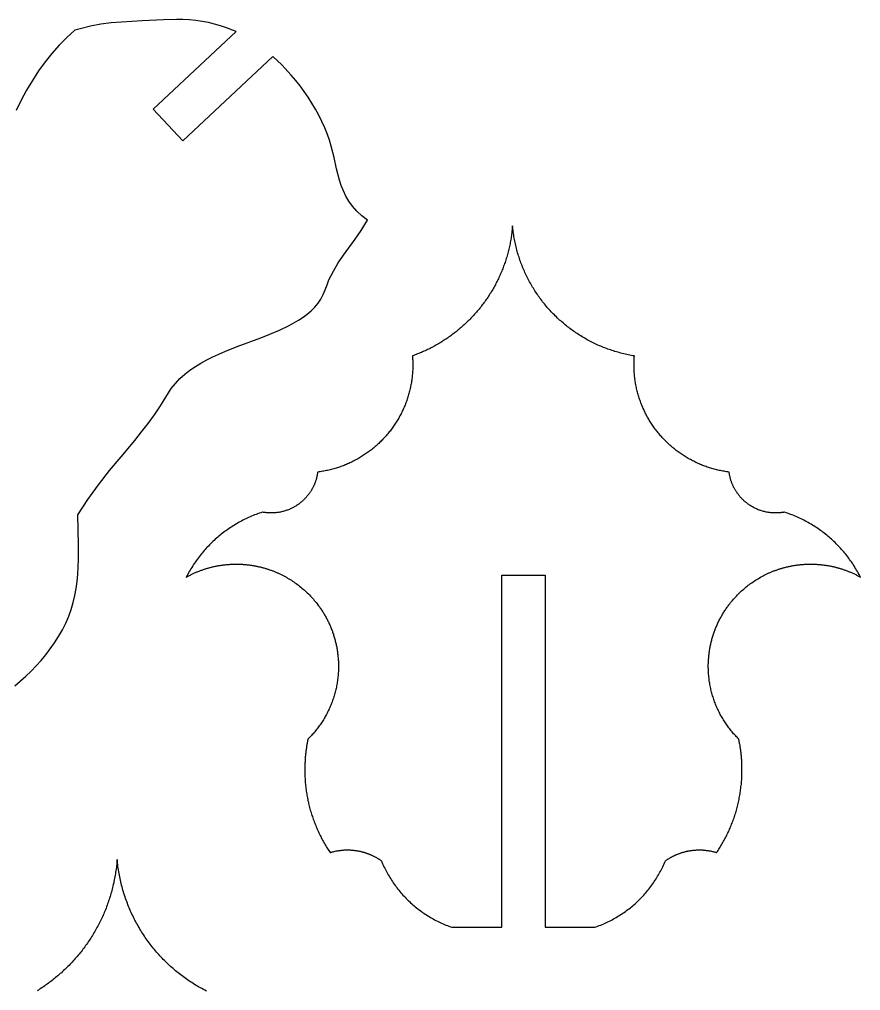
# Model space of a CAD drawing. Extents: x 25 to 747, y 34 to 1185.
# Drawn here: x 584 to 703.5, y 171.5 to 309.5 of the extents above; entities that cross this region are included whole.
import ezdxf

# ---------------------------------------------------------------- set-up
doc = ezdxf.new("R2010")
doc.units = 0
doc.layers.add('Default_Layer', color=1, linetype='CONTINUOUS')

msp = doc.modelspace()

# ---------------------------------------------------------------- linework, layer by layer
at = {"layer": 'Default_Layer'}
for points in [[(583.33, 214.8), (584.89, 216.18), (585.64, 216.91), (586.36, 217.65), (587.05, 218.42), (587.72, 219.22), (588.36, 220.05), (588.97, 220.92), (589.55, 221.83), (590.1, 222.77), (590.58, 223.72), (590.99, 224.69), (591.34, 225.66), (591.62, 226.65), (591.85, 227.64), (592.03, 228.65), (592.17, 229.66), (592.26, 230.69), (592.36, 232.76), (592.36, 234.86), (592.27, 239.1), (593.69, 241.28), (595.2, 243.38), (596.79, 245.41), (598.44, 247.37), (600.39, 249.68), (601.34, 250.88), (602.27, 252.1), (603.16, 253.33), (604, 254.58), (604.8, 255.82), (605.53, 257.07), (606.13, 257.79), (606.77, 258.46), (607.47, 259.08), (608.2, 259.65), (608.97, 260.18), (609.76, 260.67), (610.59, 261.12), (611.43, 261.55), (613.16, 262.32), (614.9, 263.01), (618.27, 264.27), (619.57, 264.79), (620.93, 265.36), (622.31, 266.01), (623.63, 266.75), (624.26, 267.17), (624.86, 267.61), (625.42, 268.09), (625.93, 268.61), (626.4, 269.16), (626.8, 269.75), (627.14, 270.39), (627.41, 271.07), (627.67, 271.8), (627.95, 272.48), (628.57, 273.74), (629.27, 274.9), (630.02, 276), (631.67, 278.27), (632.54, 279.53), (633.42, 280.96), (632.6, 281.61), (631.9, 282.27), (631.29, 282.96), (630.78, 283.67), (630.36, 284.4), (630, 285.14), (629.7, 285.9), (629.44, 286.67), (629.03, 288.25), (628.67, 289.86), (628.26, 291.5), (628.01, 292.32), (627.72, 293.14), (627.34, 294.07), (626.93, 294.98), (626.49, 295.87), (626.02, 296.75), (625.52, 297.6), (625, 298.44), (624.44, 299.26), (623.85, 300.05), (623.24, 300.83), (622.6, 301.59), (621.23, 303.05), (619.97, 304.23), (607.19, 292.26), (602.99, 296.74), (614.75, 307.76), (614.24, 307.99), (613.4, 308.31), (612.55, 308.59), (611.69, 308.84), (610.82, 309.04), (609.93, 309.2), (609.03, 309.33), (608.13, 309.42), (607.21, 309.48), (606.29, 309.5), (604.43, 309.44), (601.42, 309.28), (598.47, 309.12), (597.01, 308.99), (595.55, 308.8), (594.08, 308.53), (592.59, 308.18), (591.83, 307.95), (590.7, 306.92), (589.62, 305.83), (588.59, 304.67), (587.62, 303.45), (586.7, 302.17), (585.83, 300.84), (585.01, 299.46), (584.24, 298.04), (583.51, 296.57)], [(610.53, 171.45), (610.32, 171.56), (610.11, 171.67), (609.9, 171.79), (609.69, 171.9), (609.48, 172.02), (609.27, 172.14), (609.07, 172.26), (608.86, 172.39), (608.66, 172.51), (608.46, 172.64), (608.26, 172.77), (608.06, 172.91), (607.87, 173.04), (607.67, 173.18), (607.48, 173.32), (607.28, 173.46), (607.09, 173.6), (606.9, 173.74), (606.72, 173.89), (606.53, 174.04), (606.35, 174.18), (606.16, 174.34), (605.98, 174.49), (605.8, 174.64), (605.62, 174.8), (605.45, 174.96), (605.27, 175.12), (605.1, 175.28), (604.93, 175.45), (604.76, 175.61), (604.59, 175.78), (604.42, 175.95), (604.26, 176.12), (604.09, 176.29), (603.93, 176.46), (603.77, 176.64), (603.61, 176.82), (603.46, 176.99), (603.3, 177.17), (603.15, 177.36), (603, 177.54), (602.85, 177.72), (602.7, 177.91), (602.56, 178.1), (602.42, 178.29), (602.27, 178.48), (602.13, 178.67), (602, 178.87), (601.86, 179.06), (601.73, 179.26), (601.6, 179.46), (601.47, 179.66), (601.34, 179.86), (601.21, 180.06), (601.09, 180.26), (600.97, 180.47), (600.85, 180.68), (600.73, 180.88), (600.61, 181.09), (600.5, 181.3), (600.39, 181.52), (600.28, 181.73), (600.17, 181.94), (600.07, 182.16), (599.97, 182.38), (599.87, 182.6), (599.77, 182.81), (599.67, 183.04), (599.58, 183.26), (599.48, 183.48), (599.39, 183.7), (599.31, 183.93), (599.22, 184.16), (599.14, 184.38), (599.06, 184.61), (598.98, 184.84), (598.9, 185.07), (598.83, 185.31), (598.76, 185.54), (598.69, 185.77), (598.62, 186.01), (598.56, 186.24), (598.5, 186.48), (598.44, 186.72), (598.38, 186.96), (598.33, 187.2), (598.27, 187.44), (598.22, 187.68), (598.18, 187.92), (598.13, 188.17), (598.09, 188.41), (598.05, 188.66), (598.01, 188.9), (597.98, 189.15), (597.94, 189.4), (597.91, 189.65), (597.89, 189.9), (597.86, 190.15), (597.84, 189.92), (597.82, 189.69), (597.8, 189.47), (597.78, 189.24), (597.75, 189.02), (597.72, 188.79), (597.69, 188.57), (597.65, 188.35), (597.62, 188.12), (597.58, 187.9), (597.54, 187.68), (597.5, 187.46), (597.46, 187.24), (597.41, 187.02), (597.37, 186.8), (597.32, 186.59), (597.27, 186.37), (597.21, 186.15), (597.16, 185.94), (597.1, 185.72), (597.04, 185.51), (596.98, 185.3), (596.92, 185.09), (596.86, 184.87), (596.79, 184.66), (596.72, 184.45), (596.65, 184.25), (596.58, 184.04), (596.51, 183.83), (596.43, 183.63), (596.36, 183.42), (596.28, 183.22), (596.2, 183.01), (596.12, 182.81), (596.03, 182.61), (595.95, 182.41), (595.86, 182.21), (595.77, 182.01), (595.68, 181.81), (595.59, 181.62), (595.49, 181.42), (595.4, 181.23), (595.3, 181.03), (595.2, 180.84), (595.1, 180.65), (594.99, 180.46), (594.89, 180.27), (594.78, 180.08), (594.68, 179.89), (594.57, 179.7), (594.46, 179.52), (594.34, 179.34), (594.23, 179.15), (594.11, 178.97), (594, 178.79), (593.88, 178.61), (593.76, 178.43), (593.63, 178.25), (593.51, 178.08), (593.38, 177.9), (593.26, 177.73), (593.13, 177.55), (593, 177.38), (592.87, 177.21), (592.74, 177.04), (592.6, 176.87), (592.47, 176.71), (592.33, 176.54), (592.19, 176.38), (592.05, 176.21), (591.91, 176.05), (591.76, 175.89), (591.62, 175.73), (591.47, 175.57), (591.33, 175.41), (591.18, 175.26), (591.03, 175.1), (590.88, 174.95), (590.72, 174.8), (590.57, 174.65), (590.41, 174.5), (590.26, 174.35), (590.1, 174.21), (589.94, 174.06), (589.78, 173.92), (589.62, 173.78), (589.45, 173.63), (589.29, 173.5), (589.12, 173.36), (588.96, 173.22), (588.79, 173.09), (588.62, 172.95), (588.45, 172.82), (588.27, 172.69), (588.1, 172.56), (587.93, 172.43), (587.75, 172.31), (587.57, 172.18), (587.39, 172.06), (587.22, 171.94), (587.03, 171.82), (586.85, 171.7), (586.67, 171.58), (586.49, 171.46)]]:
    msp.add_lwpolyline(points, dxfattribs=at)
msp.add_lwpolyline([(652.49, 180.51), (652.49, 230.52), (658.64, 230.52), (658.64, 180.51), (665.71, 180.51), (665.92, 180.58), (666.14, 180.66), (666.35, 180.74), (666.56, 180.83), (666.77, 180.91), (666.97, 181), (667.18, 181.09), (667.38, 181.19), (667.58, 181.28), (667.78, 181.38), (667.98, 181.48), (668.18, 181.59), (668.37, 181.69), (668.57, 181.8), (668.76, 181.91), (668.95, 182.03), (669.14, 182.14), (669.33, 182.26), (669.51, 182.38), (669.69, 182.5), (669.88, 182.63), (670.06, 182.76), (670.23, 182.89), (670.41, 183.02), (670.58, 183.15), (670.76, 183.29), (670.93, 183.43), (671.09, 183.57), (671.26, 183.71), (671.43, 183.86), (671.59, 184), (671.75, 184.15), (671.91, 184.3), (672.06, 184.46), (672.22, 184.61), (672.37, 184.77), (672.52, 184.93), (672.67, 185.09), (672.82, 185.26), (672.96, 185.42), (673.1, 185.59), (673.24, 185.76), (673.38, 185.93), (673.52, 186.1), (673.65, 186.28), (673.78, 186.46), (673.91, 186.64), (674.04, 186.82), (674.16, 187), (674.28, 187.18), (674.4, 187.37), (674.52, 187.56), (674.63, 187.75), (674.75, 187.94), (674.86, 188.13), (674.96, 188.33), (675.07, 188.52), (675.17, 188.72), (675.27, 188.92), (675.37, 189.12), (675.47, 189.33), (675.56, 189.53), (675.65, 189.74), (675.74, 189.95), (675.8, 189.99), (675.86, 190.04), (675.93, 190.08), (675.99, 190.12), (676.06, 190.17), (676.12, 190.21), (676.19, 190.25), (676.25, 190.29), (676.32, 190.33), (676.39, 190.37), (676.45, 190.41), (676.52, 190.45), (676.59, 190.49), (676.66, 190.53), (676.73, 190.56), (676.8, 190.6), (676.87, 190.63), (676.94, 190.67), (677.01, 190.7), (677.08, 190.74), (677.15, 190.77), (677.22, 190.8), (677.3, 190.83), (677.37, 190.86), (677.44, 190.89), (677.52, 190.92), (677.59, 190.95), (677.67, 190.98), (677.74, 191.01), (677.82, 191.04), (677.89, 191.06), (677.97, 191.09), (678.04, 191.11), (678.12, 191.14), (678.2, 191.16), (678.27, 191.18), (678.35, 191.2), (678.43, 191.22), (678.51, 191.24), (678.59, 191.26), (678.66, 191.28), (678.74, 191.3), (678.82, 191.32), (678.9, 191.34), (678.98, 191.35), (679.06, 191.37), (679.14, 191.38), (679.22, 191.39), (679.31, 191.41), (679.39, 191.42), (679.47, 191.43), (679.55, 191.44), (679.63, 191.45), (679.72, 191.46), (679.8, 191.47), (679.88, 191.47), (679.96, 191.48), (680.05, 191.48), (680.13, 191.49), (680.22, 191.49), (680.3, 191.5), (680.38, 191.5), (680.47, 191.5), (680.55, 191.5), (680.63, 191.5), (680.72, 191.5), (680.8, 191.5), (680.88, 191.49), (680.96, 191.49), (681.04, 191.49), (681.12, 191.48), (681.2, 191.47), (681.28, 191.47), (681.36, 191.46), (681.44, 191.45), (681.52, 191.44), (681.6, 191.43), (681.68, 191.42), (681.76, 191.41), (681.83, 191.4), (681.91, 191.39), (681.99, 191.38), (682.07, 191.36), (682.14, 191.35), (682.29, 191.32), (682.44, 191.28), (682.51, 191.27), (682.59, 191.25), (682.66, 191.23), (682.73, 191.21), (682.8, 191.19), (682.87, 191.17), (682.94, 191.15), (683.01, 191.12), (683.12, 191.28), (683.22, 191.44), (683.32, 191.59), (683.42, 191.75), (683.52, 191.91), (683.62, 192.07), (683.72, 192.23), (683.81, 192.4), (683.91, 192.56), (684, 192.73), (684.09, 192.89), (684.18, 193.06), (684.27, 193.23), (684.36, 193.39), (684.44, 193.56), (684.53, 193.74), (684.61, 193.91), (684.69, 194.08), (684.77, 194.25), (684.85, 194.43), (684.92, 194.6), (685, 194.78), (685.07, 194.96), (685.14, 195.14), (685.21, 195.32), (685.28, 195.5), (685.35, 195.68), (685.41, 195.86), (685.48, 196.04), (685.54, 196.23), (685.6, 196.41), (685.66, 196.59), (685.72, 196.78), (685.77, 196.97), (685.82, 197.16), (685.88, 197.34), (685.93, 197.53), (685.98, 197.72), (686.02, 197.91), (686.07, 198.1), (686.11, 198.3), (686.15, 198.49), (686.19, 198.68), (686.23, 198.88), (686.27, 199.07), (686.3, 199.27), (686.34, 199.46), (686.37, 199.66), (686.4, 199.86), (686.42, 200.05), (686.45, 200.25), (686.47, 200.45), (686.5, 200.65), (686.52, 200.85), (686.53, 201.05), (686.55, 201.25), (686.57, 201.46), (686.58, 201.66), (686.59, 201.86), (686.6, 202.06), (686.6, 202.27), (686.61, 202.47), (686.61, 202.68), (686.61, 202.88), (686.61, 203.03), (686.61, 203.17), (686.61, 203.32), (686.61, 203.46), (686.6, 203.6), (686.6, 203.75), (686.59, 203.89), (686.58, 204.03), (686.57, 204.17), (686.57, 204.32), (686.56, 204.46), (686.55, 204.6), (686.53, 204.74), (686.52, 204.88), (686.51, 205.01), (686.49, 205.15), (686.48, 205.29), (686.46, 205.43), (686.45, 205.56), (686.43, 205.7), (686.41, 205.83), (686.39, 205.96), (686.37, 206.1), (686.35, 206.23), (686.33, 206.36), (686.31, 206.49), (686.28, 206.62), (686.26, 206.74), (686.23, 206.87), (686.21, 207), (686.18, 207.12), (686.16, 207.25), (686.03, 207.37), (685.91, 207.5), (685.79, 207.62), (685.67, 207.75), (685.55, 207.88), (685.43, 208.01), (685.32, 208.15), (685.2, 208.28), (685.09, 208.42), (684.98, 208.55), (684.87, 208.69), (684.76, 208.83), (684.66, 208.97), (684.56, 209.11), (684.45, 209.26), (684.35, 209.4), (684.25, 209.55), (684.16, 209.7), (684.06, 209.85), (683.97, 210), (683.88, 210.15), (683.79, 210.3), (683.7, 210.45), (683.61, 210.61), (683.53, 210.76), (683.45, 210.92), (683.37, 211.08), (683.29, 211.24), (683.21, 211.4), (683.14, 211.56), (683.06, 211.72), (682.99, 211.89), (682.92, 212.05), (682.86, 212.22), (682.79, 212.38), (682.73, 212.55), (682.67, 212.72), (682.61, 212.89), (682.55, 213.06), (682.5, 213.23), (682.44, 213.4), (682.39, 213.57), (682.34, 213.75), (682.3, 213.92), (682.25, 214.1), (682.21, 214.28), (682.17, 214.45), (682.13, 214.63), (682.1, 214.81), (682.06, 214.99), (682.03, 215.17), (682, 215.35), (681.97, 215.54), (681.95, 215.72), (681.93, 215.9), (681.91, 216.09), (681.89, 216.27), (681.87, 216.46), (681.86, 216.64), (681.85, 216.83), (681.84, 217.02), (681.84, 217.21), (681.83, 217.39), (681.83, 217.58), (681.83, 217.74), (681.83, 217.89), (681.84, 218.04), (681.84, 218.2), (681.85, 218.35), (681.86, 218.5), (681.87, 218.65), (681.88, 218.81), (681.9, 218.96), (681.91, 219.11), (681.93, 219.26), (681.94, 219.41), (681.96, 219.55), (681.98, 219.7), (682.01, 219.85), (682.03, 220), (682.06, 220.15), (682.08, 220.29), (682.11, 220.44), (682.14, 220.58), (682.17, 220.73), (682.2, 220.87), (682.24, 221.02), (682.27, 221.16), (682.31, 221.3), (682.35, 221.44), (682.39, 221.58), (682.43, 221.73), (682.47, 221.87), (682.52, 222.01), (682.56, 222.14), (682.61, 222.28), (682.65, 222.42), (682.7, 222.56), (682.75, 222.69), (682.81, 222.83), (682.86, 222.96), (682.91, 223.1), (682.97, 223.23), (683.02, 223.36), (683.08, 223.5), (683.14, 223.63), (683.2, 223.76), (683.26, 223.89), (683.33, 224.02), (683.39, 224.14), (683.46, 224.27), (683.52, 224.4), (683.59, 224.52), (683.66, 224.65), (683.73, 224.77), (683.8, 224.9), (683.87, 225.02), (683.95, 225.14), (684.02, 225.26), (684.1, 225.38), (684.18, 225.5), (684.25, 225.62), (684.33, 225.74), (684.41, 225.85), (684.5, 225.97), (684.58, 226.08), (684.66, 226.2), (684.75, 226.31), (684.87, 226.48), (685, 226.64), (685.13, 226.8), (685.27, 226.96), (685.4, 227.12), (685.54, 227.27), (685.68, 227.42), (685.82, 227.57), (685.96, 227.72), (686.11, 227.87), (686.26, 228.02), (686.41, 228.16), (686.56, 228.3), (686.71, 228.44), (686.87, 228.57), (687.02, 228.71), (687.18, 228.84), (687.35, 228.97), (687.51, 229.1), (687.67, 229.22), (687.84, 229.34), (688.01, 229.46), (688.18, 229.58), (688.35, 229.7), (688.52, 229.81), (688.7, 229.92), (688.87, 230.03), (689.05, 230.13), (689.23, 230.24), (689.41, 230.34), (689.6, 230.44), (689.78, 230.53), (689.97, 230.63), (690.06, 230.67), (690.15, 230.72), (690.25, 230.76), (690.34, 230.8), (690.44, 230.85), (690.53, 230.89), (690.63, 230.93), (690.72, 230.97), (690.82, 231.01), (690.92, 231.05), (691.01, 231.09), (691.11, 231.13), (691.21, 231.17), (691.31, 231.2), (691.41, 231.24), (691.51, 231.27), (691.6, 231.31), (691.7, 231.34), (691.8, 231.38), (691.9, 231.41), (692, 231.44), (692.1, 231.47), (692.21, 231.5), (692.31, 231.53), (692.41, 231.56), (692.51, 231.59), (692.61, 231.62), (692.71, 231.64), (692.82, 231.67), (692.92, 231.7), (693.02, 231.72), (693.13, 231.74), (693.23, 231.77), (693.33, 231.79), (693.44, 231.81), (693.54, 231.83), (693.65, 231.85), (693.75, 231.87), (693.86, 231.89), (693.97, 231.91), (694.07, 231.93), (694.18, 231.94), (694.28, 231.96), (694.39, 231.97), (694.5, 231.99), (694.6, 232), (694.71, 232.01), (694.82, 232.02), (694.93, 232.03), (695.04, 232.04), (695.14, 232.05), (695.25, 232.06), (695.36, 232.07), (695.47, 232.08), (695.58, 232.08), (695.69, 232.09), (695.8, 232.09), (695.91, 232.1), (696.02, 232.1), (696.13, 232.1), (696.24, 232.1), (696.35, 232.1), (696.47, 232.1), (696.6, 232.1), (696.72, 232.1), (696.84, 232.1), (696.96, 232.09), (697.08, 232.09), (697.2, 232.08), (697.32, 232.07), (697.44, 232.06), (697.56, 232.05), (697.68, 232.04), (697.8, 232.03), (697.92, 232.02), (698.04, 232.01), (698.16, 231.99), (698.27, 231.98), (698.39, 231.96), (698.51, 231.94), (698.63, 231.93), (698.74, 231.91), (698.86, 231.89), (698.98, 231.87), (699.09, 231.85), (699.21, 231.82), (699.32, 231.8), (699.44, 231.78), (699.55, 231.75), (699.66, 231.73), (699.78, 231.7), (699.89, 231.67), (700, 231.64), (700.12, 231.61), (700.23, 231.58), (700.34, 231.55), (700.45, 231.52), (700.56, 231.49), (700.67, 231.45), (700.78, 231.42), (700.89, 231.38), (701, 231.35), (701.11, 231.31), (701.21, 231.27), (701.32, 231.23), (701.43, 231.19), (701.53, 231.15), (701.64, 231.11), (701.74, 231.07), (701.85, 231.03), (701.95, 230.99), (702.06, 230.94), (702.16, 230.9), (702.26, 230.85), (702.37, 230.81), (702.47, 230.76), (702.57, 230.71), (702.67, 230.66), (702.77, 230.61), (702.87, 230.56), (702.97, 230.51), (703.07, 230.46), (703.17, 230.41), (703.26, 230.35), (703.36, 230.3), (703.46, 230.25), (703.35, 230.45), (703.24, 230.65), (703.13, 230.86), (703.02, 231.05), (702.9, 231.25), (702.78, 231.45), (702.66, 231.64), (702.54, 231.84), (702.42, 232.03), (702.29, 232.22), (702.16, 232.41), (702.03, 232.59), (701.9, 232.78), (701.77, 232.96), (701.63, 233.14), (701.49, 233.32), (701.35, 233.5), (701.2, 233.67), (701.06, 233.84), (700.91, 234.02), (700.76, 234.19), (700.61, 234.35), (700.46, 234.52), (700.3, 234.68), (700.15, 234.85), (699.99, 235.01), (699.83, 235.16), (699.66, 235.32), (699.5, 235.47), (699.33, 235.63), (699.16, 235.78), (698.99, 235.92), (698.82, 236.07), (698.65, 236.21), (698.47, 236.36), (698.29, 236.5), (698.11, 236.63), (697.93, 236.77), (697.75, 236.9), (697.56, 237.03), (697.38, 237.16), (697.19, 237.29), (697, 237.41), (696.81, 237.53), (696.61, 237.65), (696.42, 237.77), (696.22, 237.89), (696.02, 238), (695.82, 238.11), (695.62, 238.22), (695.42, 238.33), (695.21, 238.43), (695.01, 238.53), (694.8, 238.63), (694.59, 238.73), (694.38, 238.82), (694.17, 238.91), (693.96, 239), (693.74, 239.09), (693.52, 239.17), (693.31, 239.26), (693.09, 239.34), (692.87, 239.41), (692.64, 239.49), (692.57, 239.47), (692.5, 239.46), (692.43, 239.45), (692.35, 239.44), (692.28, 239.43), (692.2, 239.42), (692.12, 239.41), (692.04, 239.4), (691.96, 239.39), (691.88, 239.39), (691.8, 239.38), (691.72, 239.38), (691.64, 239.37), (691.56, 239.37), (691.48, 239.37), (691.39, 239.37), (691.26, 239.37), (691.12, 239.37), (690.98, 239.38), (690.85, 239.39), (690.71, 239.4), (690.58, 239.42), (690.45, 239.44), (690.31, 239.46), (690.18, 239.48), (690.05, 239.5), (689.92, 239.53), (689.79, 239.56), (689.67, 239.59), (689.54, 239.63), (689.42, 239.67), (689.29, 239.71), (689.17, 239.75), (689.05, 239.79), (688.93, 239.84), (688.81, 239.89), (688.69, 239.94), (688.57, 239.99), (688.46, 240.05), (688.34, 240.1), (688.23, 240.16), (688.12, 240.23), (688.01, 240.29), (687.9, 240.36), (687.79, 240.42), (687.69, 240.49), (687.58, 240.56), (687.48, 240.64), (687.41, 240.69), (687.34, 240.74), (687.28, 240.79), (687.21, 240.84), (687.15, 240.9), (687.08, 240.95), (687.02, 241.01), (686.96, 241.06), (686.89, 241.12), (686.83, 241.17), (686.77, 241.23), (686.71, 241.29), (686.65, 241.35), (686.59, 241.41), (686.54, 241.47), (686.48, 241.53), (686.42, 241.59), (686.37, 241.66), (686.31, 241.72), (686.26, 241.79), (686.21, 241.85), (686.15, 241.92), (686.1, 241.98), (686.05, 242.05), (686, 242.12), (685.95, 242.18), (685.91, 242.25), (685.86, 242.32), (685.81, 242.39), (685.77, 242.46), (685.72, 242.53), (685.68, 242.61), (685.63, 242.68), (685.59, 242.75), (685.55, 242.83), (685.51, 242.9), (685.47, 242.97), (685.43, 243.05), (685.4, 243.13), (685.36, 243.2), (685.32, 243.28), (685.29, 243.36), (685.26, 243.43), (685.22, 243.51), (685.19, 243.59), (685.16, 243.67), (685.13, 243.75), (685.1, 243.83), (685.07, 243.91), (685.05, 244), (685.02, 244.08), (685, 244.16), (684.97, 244.24), (684.95, 244.33), (684.93, 244.41), (684.91, 244.5), (684.89, 244.58), (684.87, 244.67), (684.85, 244.75), (684.83, 244.84), (684.82, 244.92), (684.8, 245.01), (684.79, 245.1), (684.78, 245.19), (684.6, 245.21), (684.42, 245.24), (684.24, 245.26), (684.07, 245.29), (683.89, 245.32), (683.72, 245.36), (683.54, 245.39), (683.37, 245.43), (683.19, 245.47), (683.02, 245.51), (682.85, 245.55), (682.68, 245.6), (682.51, 245.64), (682.34, 245.69), (682.17, 245.74), (682, 245.79), (681.84, 245.85), (681.67, 245.9), (681.51, 245.96), (681.34, 246.02), (681.18, 246.08), (681.02, 246.14), (680.85, 246.21), (680.69, 246.28), (680.53, 246.34), (680.38, 246.41), (680.22, 246.49), (680.06, 246.56), (679.91, 246.63), (679.75, 246.71), (679.6, 246.79), (679.44, 246.87), (679.29, 246.95), (679.14, 247.03), (678.99, 247.12), (678.84, 247.2), (678.7, 247.29), (678.55, 247.38), (678.4, 247.47), (678.26, 247.57), (678.12, 247.66), (677.97, 247.76), (677.83, 247.85), (677.69, 247.95), (677.56, 248.05), (677.42, 248.15), (677.28, 248.26), (677.15, 248.36), (677.01, 248.47), (676.88, 248.58), (676.75, 248.69), (676.62, 248.8), (676.49, 248.91), (676.36, 249.02), (676.24, 249.14), (676.11, 249.25), (675.99, 249.37), (675.87, 249.49), (675.75, 249.61), (675.63, 249.73), (675.51, 249.85), (675.39, 249.98), (675.28, 250.1), (675.16, 250.23), (675.05, 250.35), (674.94, 250.48), (674.83, 250.61), (674.72, 250.75), (674.61, 250.88), (674.51, 251.01), (674.4, 251.15), (674.3, 251.28), (674.2, 251.42), (674.1, 251.56), (674, 251.7), (673.9, 251.84), (673.81, 251.98), (673.72, 252.12), (673.62, 252.27), (673.53, 252.41), (673.44, 252.56), (673.36, 252.71), (673.27, 252.86), (673.19, 253), (673.11, 253.16), (673.02, 253.31), (672.95, 253.46), (672.87, 253.61), (672.79, 253.77), (672.72, 253.92), (672.65, 254.08), (672.58, 254.24), (672.51, 254.39), (672.44, 254.55), (672.37, 254.71), (672.31, 254.87), (672.25, 255.04), (672.19, 255.2), (672.13, 255.36), (672.07, 255.53), (672.02, 255.69), (671.97, 255.86), (671.92, 256.02), (671.87, 256.19), (671.82, 256.36), (671.78, 256.53), (671.73, 256.7), (671.69, 256.87), (671.65, 257.04), (671.61, 257.21), (671.58, 257.39), (671.54, 257.56), (671.51, 257.73), (671.48, 257.91), (671.45, 258.08), (671.43, 258.26), (671.4, 258.44), (671.38, 258.61), (671.36, 258.79), (671.34, 258.97), (671.33, 259.15), (671.31, 259.33), (671.3, 259.51), (671.29, 259.69), (671.29, 259.87), (671.28, 260.06), (671.28, 260.24), (671.28, 260.42), (671.28, 260.59), (671.28, 260.75), (671.28, 260.92), (671.29, 261.08), (671.3, 261.24), (671.31, 261.39), (671.32, 261.54), (671.33, 261.69), (671.11, 261.72), (670.89, 261.76), (670.68, 261.8), (670.46, 261.85), (670.25, 261.89), (670.04, 261.94), (669.82, 261.99), (669.61, 262.04), (669.4, 262.09), (669.19, 262.15), (668.98, 262.21), (668.78, 262.27), (668.57, 262.33), (668.36, 262.39), (668.16, 262.46), (667.95, 262.53), (667.75, 262.6), (667.55, 262.67), (667.35, 262.74), (667.15, 262.82), (666.95, 262.9), (666.75, 262.98), (666.55, 263.06), (666.36, 263.14), (666.16, 263.23), (665.97, 263.32), (665.77, 263.41), (665.58, 263.5), (665.39, 263.59), (665.2, 263.69), (665.01, 263.79), (664.83, 263.89), (664.64, 263.99), (664.46, 264.09), (664.27, 264.19), (664.09, 264.3), (663.91, 264.41), (663.73, 264.52), (663.55, 264.63), (663.37, 264.74), (663.2, 264.86), (663.02, 264.98), (662.85, 265.09), (662.68, 265.22), (662.51, 265.34), (662.34, 265.46), (662.17, 265.59), (662, 265.71), (661.83, 265.84), (661.67, 265.97), (661.51, 266.1), (661.35, 266.24), (661.19, 266.37), (661.03, 266.51), (660.87, 266.65), (660.71, 266.79), (660.56, 266.93), (660.41, 267.07), (660.25, 267.22), (660.1, 267.36), (659.96, 267.51), (659.81, 267.66), (659.66, 267.81), (659.52, 267.96), (659.38, 268.12), (659.24, 268.27), (659.1, 268.43), (658.96, 268.58), (658.82, 268.74), (658.69, 268.9), (658.55, 269.07), (658.42, 269.23), (658.29, 269.39), (658.17, 269.56), (658.04, 269.73), (657.91, 269.9), (657.79, 270.07), (657.67, 270.24), (657.55, 270.41), (657.43, 270.58), (657.32, 270.76), (657.2, 270.93), (657.09, 271.11), (656.98, 271.29), (656.87, 271.47), (656.76, 271.65), (656.66, 271.83), (656.55, 272.02), (656.45, 272.2), (656.35, 272.39), (656.25, 272.57), (656.16, 272.76), (656.06, 272.95), (655.97, 273.14), (655.88, 273.33), (655.79, 273.53), (655.7, 273.72), (655.62, 273.92), (655.53, 274.11), (655.45, 274.31), (655.37, 274.51), (655.3, 274.7), (655.22, 274.9), (655.15, 275.11), (655.08, 275.31), (655.01, 275.51), (654.94, 275.71), (654.88, 275.92), (654.81, 276.12), (654.75, 276.33), (654.69, 276.54), (654.64, 276.75), (654.58, 276.96), (654.53, 277.17), (654.48, 277.38), (654.43, 277.59), (654.38, 277.8), (654.34, 278.01), (654.3, 278.23), (654.26, 278.44), (654.22, 278.66), (654.19, 278.88), (654.15, 279.09), (654.12, 279.31), (654.09, 279.53), (654.07, 279.75), (654.04, 279.97), (654.02, 280.19), (654.01, 279.99), (653.99, 279.79), (653.97, 279.59), (653.94, 279.39), (653.92, 279.19), (653.89, 279), (653.87, 278.8), (653.84, 278.6), (653.81, 278.4), (653.77, 278.21), (653.74, 278.01), (653.7, 277.82), (653.67, 277.63), (653.63, 277.43), (653.58, 277.24), (653.54, 277.05), (653.5, 276.86), (653.45, 276.67), (653.4, 276.48), (653.35, 276.29), (653.3, 276.1), (653.25, 275.91), (653.19, 275.72), (653.13, 275.54), (653.08, 275.35), (653.02, 275.17), (652.96, 274.98), (652.89, 274.8), (652.83, 274.62), (652.76, 274.44), (652.69, 274.25), (652.62, 274.07), (652.55, 273.9), (652.48, 273.72), (652.41, 273.54), (652.33, 273.36), (652.25, 273.19), (652.17, 273.01), (652.09, 272.84), (652.01, 272.66), (651.93, 272.49), (651.84, 272.32), (651.76, 272.15), (651.67, 271.98), (651.58, 271.81), (651.49, 271.64), (651.4, 271.47), (651.3, 271.31), (651.21, 271.14), (651.11, 270.98), (651.01, 270.81), (650.92, 270.65), (650.81, 270.49), (650.71, 270.33), (650.61, 270.17), (650.5, 270.01), (650.4, 269.85), (650.29, 269.69), (650.18, 269.54), (650.07, 269.38), (649.96, 269.23), (649.84, 269.08), (649.73, 268.93), (649.61, 268.78), (649.5, 268.63), (649.38, 268.48), (649.26, 268.33), (649.14, 268.18), (649.01, 268.04), (648.89, 267.89), (648.77, 267.75), (648.64, 267.61), (648.51, 267.47), (648.38, 267.33), (648.25, 267.19), (648.12, 267.05), (647.99, 266.92), (647.86, 266.78), (647.72, 266.65), (647.59, 266.51), (647.45, 266.38), (647.31, 266.25), (647.17, 266.12), (647.03, 266), (646.89, 265.87), (646.74, 265.74), (646.6, 265.62), (646.46, 265.5), (646.31, 265.37), (646.16, 265.25), (646.01, 265.13), (645.86, 265.02), (645.71, 264.9), (645.56, 264.78), (645.41, 264.67), (645.25, 264.56), (645.1, 264.45), (644.94, 264.34), (644.78, 264.23), (644.63, 264.12), (644.47, 264.01), (644.31, 263.91), (644.14, 263.81), (643.98, 263.7), (643.82, 263.6), (643.65, 263.5), (643.49, 263.41), (643.32, 263.31), (643.15, 263.21), (642.99, 263.12), (642.82, 263.03), (642.65, 262.94), (642.47, 262.85), (642.3, 262.76), (642.13, 262.67), (641.96, 262.59), (641.78, 262.51), (641.61, 262.42), (641.43, 262.34), (641.25, 262.26), (641.07, 262.19), (640.89, 262.11), (640.71, 262.04), (640.53, 261.96), (640.35, 261.89), (640.17, 261.82), (639.98, 261.75), (639.8, 261.69), (639.81, 261.54), (639.82, 261.39), (639.83, 261.24), (639.84, 261.08), (639.84, 260.92), (639.85, 260.75), (639.85, 260.59), (639.85, 260.42), (639.85, 260.24), (639.85, 260.06), (639.84, 259.87), (639.84, 259.69), (639.83, 259.51), (639.81, 259.33), (639.8, 259.15), (639.78, 258.97), (639.77, 258.79), (639.75, 258.61), (639.72, 258.44), (639.7, 258.26), (639.68, 258.08), (639.65, 257.91), (639.62, 257.73), (639.59, 257.56), (639.55, 257.39), (639.52, 257.21), (639.48, 257.04), (639.44, 256.87), (639.4, 256.7), (639.35, 256.53), (639.31, 256.36), (639.26, 256.19), (639.21, 256.02), (639.16, 255.86), (639.11, 255.69), (639.05, 255.53), (639, 255.36), (638.94, 255.2), (638.88, 255.04), (638.82, 254.87), (638.75, 254.71), (638.69, 254.55), (638.62, 254.39), (638.55, 254.24), (638.48, 254.08), (638.41, 253.92), (638.34, 253.77), (638.26, 253.61), (638.18, 253.46), (638.1, 253.31), (638.02, 253.16), (637.94, 253), (637.86, 252.86), (637.77, 252.71), (637.68, 252.56), (637.6, 252.41), (637.51, 252.27), (637.41, 252.12), (637.32, 251.98), (637.22, 251.84), (637.13, 251.7), (637.03, 251.56), (636.93, 251.42), (636.83, 251.28), (636.73, 251.15), (636.62, 251.01), (636.52, 250.88), (636.41, 250.75), (636.3, 250.61), (636.19, 250.48), (636.08, 250.35), (635.97, 250.23), (635.85, 250.1), (635.74, 249.98), (635.62, 249.85), (635.5, 249.73), (635.38, 249.61), (635.26, 249.49), (635.14, 249.37), (635.02, 249.25), (634.89, 249.14), (634.77, 249.02), (634.64, 248.91), (634.51, 248.8), (634.38, 248.69), (634.25, 248.58), (634.12, 248.47), (633.98, 248.36), (633.85, 248.26), (633.71, 248.15), (633.57, 248.05), (633.43, 247.95), (633.29, 247.85), (633.15, 247.76), (633.01, 247.66), (632.87, 247.57), (632.72, 247.47), (632.58, 247.38), (632.43, 247.29), (632.29, 247.2), (632.14, 247.12), (631.99, 247.03), (631.84, 246.95), (631.68, 246.87), (631.53, 246.79), (631.38, 246.71), (631.22, 246.63), (631.07, 246.56), (630.91, 246.49), (630.75, 246.41), (630.59, 246.34), (630.43, 246.28), (630.27, 246.21), (630.11, 246.14), (629.95, 246.08), (629.79, 246.02), (629.62, 245.96), (629.46, 245.9), (629.29, 245.85), (629.12, 245.79), (628.96, 245.74), (628.79, 245.69), (628.62, 245.64), (628.45, 245.6), (628.28, 245.55), (628.11, 245.51), (627.93, 245.47), (627.76, 245.43), (627.59, 245.39), (627.41, 245.36), (627.24, 245.32), (627.06, 245.29), (626.88, 245.26), (626.71, 245.24), (626.53, 245.21), (626.35, 245.19), (626.34, 245.1), (626.32, 245.01), (626.31, 244.92), (626.29, 244.84), (626.28, 244.75), (626.26, 244.67), (626.24, 244.58), (626.22, 244.5), (626.2, 244.41), (626.18, 244.33), (626.16, 244.24), (626.13, 244.16), (626.11, 244.08), (626.08, 244), (626.05, 243.91), (626.03, 243.83), (626, 243.75), (625.97, 243.67), (625.94, 243.59), (625.91, 243.51), (625.87, 243.43), (625.84, 243.36), (625.8, 243.28), (625.77, 243.2), (625.73, 243.13), (625.69, 243.05), (625.66, 242.97), (625.62, 242.9), (625.58, 242.83), (625.54, 242.75), (625.49, 242.68), (625.45, 242.61), (625.41, 242.53), (625.36, 242.46), (625.32, 242.39), (625.27, 242.32), (625.22, 242.25), (625.18, 242.18), (625.13, 242.12), (625.08, 242.05), (625.03, 241.98), (624.97, 241.92), (624.92, 241.85), (624.87, 241.79), (624.82, 241.72), (624.76, 241.66), (624.71, 241.59), (624.65, 241.53), (624.59, 241.47), (624.53, 241.41), (624.48, 241.35), (624.42, 241.29), (624.36, 241.23), (624.3, 241.17), (624.23, 241.12), (624.17, 241.06), (624.11, 241.01), (624.05, 240.95), (623.98, 240.9), (623.92, 240.84), (623.85, 240.79), (623.78, 240.74), (623.72, 240.69), (623.65, 240.64), (623.55, 240.56), (623.44, 240.49), (623.34, 240.42), (623.23, 240.36), (623.12, 240.29), (623.01, 240.23), (622.9, 240.16), (622.79, 240.1), (622.67, 240.05), (622.56, 239.99), (622.44, 239.94), (622.32, 239.89), (622.2, 239.84), (622.08, 239.79), (621.96, 239.75), (621.84, 239.71), (621.71, 239.67), (621.59, 239.63), (621.46, 239.59), (621.33, 239.56), (621.21, 239.53), (621.08, 239.5), (620.95, 239.48), (620.81, 239.46), (620.68, 239.44), (620.55, 239.42), (620.42, 239.4), (620.28, 239.39), (620.15, 239.38), (620.01, 239.37), (619.87, 239.37), (619.73, 239.37), (619.65, 239.37), (619.57, 239.37), (619.49, 239.37), (619.41, 239.38), (619.32, 239.38), (619.24, 239.39), (619.16, 239.39), (619.09, 239.4), (619.01, 239.41), (618.93, 239.42), (618.85, 239.43), (618.78, 239.44), (618.7, 239.45), (618.63, 239.46), (618.56, 239.47), (618.49, 239.49), (618.26, 239.41), (618.04, 239.34), (617.82, 239.26), (617.61, 239.17), (617.39, 239.09), (617.17, 239), (616.96, 238.91), (616.75, 238.82), (616.54, 238.73), (616.33, 238.63), (616.12, 238.53), (615.91, 238.43), (615.71, 238.33), (615.51, 238.22), (615.31, 238.11), (615.11, 238), (614.91, 237.89), (614.71, 237.77), (614.52, 237.65), (614.32, 237.53), (614.13, 237.41), (613.94, 237.29), (613.75, 237.16), (613.57, 237.03), (613.38, 236.9), (613.2, 236.77), (613.02, 236.63), (612.84, 236.5), (612.66, 236.36), (612.48, 236.21), (612.31, 236.07), (612.14, 235.92), (611.97, 235.78), (611.8, 235.63), (611.63, 235.47), (611.47, 235.32), (611.3, 235.16), (611.14, 235.01), (610.98, 234.85), (610.83, 234.68), (610.67, 234.52), (610.52, 234.35), (610.37, 234.19), (610.22, 234.02), (610.07, 233.84), (609.92, 233.67), (609.78, 233.5), (609.64, 233.32), (609.5, 233.14), (609.36, 232.96), (609.23, 232.78), (609.1, 232.59), (608.97, 232.41), (608.84, 232.22), (608.71, 232.03), (608.59, 231.84), (608.46, 231.64), (608.34, 231.45), (608.23, 231.25), (608.11, 231.05), (608, 230.86), (607.89, 230.65), (607.78, 230.45), (607.67, 230.25), (607.77, 230.3), (607.87, 230.35), (607.96, 230.41), (608.06, 230.46), (608.16, 230.51), (608.26, 230.56), (608.36, 230.61), (608.46, 230.66), (608.56, 230.71), (608.66, 230.76), (608.76, 230.81), (608.86, 230.85), (608.97, 230.9), (609.07, 230.94), (609.17, 230.99), (609.28, 231.03), (609.38, 231.07), (609.49, 231.11), (609.6, 231.15), (609.7, 231.19), (609.81, 231.23), (609.92, 231.27), (610.02, 231.31), (610.13, 231.35), (610.24, 231.38), (610.35, 231.42), (610.46, 231.45), (610.57, 231.49), (610.68, 231.52), (610.79, 231.55), (610.9, 231.58), (611.01, 231.61), (611.13, 231.64), (611.24, 231.67), (611.35, 231.7), (611.46, 231.73), (611.58, 231.75), (611.69, 231.78), (611.81, 231.8), (611.92, 231.82), (612.04, 231.85), (612.15, 231.87), (612.27, 231.89), (612.39, 231.91), (612.5, 231.93), (612.62, 231.94), (612.74, 231.96), (612.85, 231.98), (612.97, 231.99), (613.09, 232.01), (613.21, 232.02), (613.33, 232.03), (613.45, 232.04), (613.57, 232.05), (613.69, 232.06), (613.81, 232.07), (613.93, 232.08), (614.05, 232.09), (614.17, 232.09), (614.29, 232.1), (614.41, 232.1), (614.53, 232.1), (614.66, 232.1), (614.78, 232.1), (614.89, 232.1), (615, 232.1), (615.11, 232.1), (615.22, 232.1), (615.33, 232.09), (615.44, 232.09), (615.55, 232.08), (615.66, 232.08), (615.77, 232.07), (615.88, 232.06), (615.98, 232.05), (616.09, 232.04), (616.2, 232.03), (616.31, 232.02), (616.42, 232.01), (616.52, 232), (616.63, 231.99), (616.74, 231.97), (616.84, 231.96), (616.95, 231.94), (617.06, 231.93), (617.16, 231.91), (617.27, 231.89), (617.37, 231.87), (617.48, 231.85), (617.58, 231.83), (617.69, 231.81), (617.79, 231.79), (617.9, 231.77), (618, 231.74), (618.11, 231.72), (618.21, 231.7), (618.31, 231.67), (618.41, 231.64), (618.52, 231.62), (618.62, 231.59), (618.72, 231.56), (618.82, 231.53), (618.92, 231.5), (619.02, 231.47), (619.12, 231.44), (619.23, 231.41), (619.33, 231.38), (619.42, 231.34), (619.52, 231.31), (619.62, 231.27), (619.72, 231.24), (619.82, 231.2), (619.92, 231.17), (620.02, 231.13), (620.11, 231.09), (620.21, 231.05), (620.31, 231.01), (620.4, 230.97), (620.5, 230.93), (620.6, 230.89), (620.69, 230.85), (620.79, 230.8), (620.88, 230.76), (620.97, 230.72), (621.07, 230.67), (621.16, 230.63), (621.35, 230.53), (621.53, 230.44), (621.72, 230.34), (621.9, 230.24), (622.08, 230.13), (622.25, 230.03), (622.43, 229.92), (622.61, 229.81), (622.78, 229.7), (622.95, 229.58), (623.12, 229.46), (623.29, 229.34), (623.46, 229.22), (623.62, 229.1), (623.78, 228.97), (623.94, 228.84), (624.1, 228.71), (624.26, 228.57), (624.42, 228.44), (624.57, 228.3), (624.72, 228.16), (624.87, 228.02), (625.02, 227.87), (625.16, 227.72), (625.31, 227.57), (625.45, 227.42), (625.59, 227.27), (625.73, 227.12), (625.86, 226.96), (626, 226.8), (626.13, 226.64), (626.26, 226.48), (626.38, 226.31), (626.47, 226.2), (626.55, 226.08), (626.63, 225.97), (626.71, 225.85), (626.79, 225.74), (626.87, 225.62), (626.95, 225.5), (627.03, 225.38), (627.11, 225.26), (627.18, 225.14), (627.25, 225.02), (627.33, 224.9), (627.4, 224.77), (627.47, 224.65), (627.54, 224.52), (627.61, 224.4), (627.67, 224.27), (627.74, 224.14), (627.8, 224.02), (627.86, 223.89), (627.93, 223.76), (627.99, 223.63), (628.05, 223.5), (628.1, 223.36), (628.16, 223.23), (628.22, 223.1), (628.27, 222.96), (628.32, 222.83), (628.38, 222.69), (628.43, 222.56), (628.47, 222.42), (628.52, 222.28), (628.57, 222.14), (628.61, 222.01), (628.66, 221.87), (628.7, 221.73), (628.74, 221.58), (628.78, 221.44), (628.82, 221.3), (628.85, 221.16), (628.89, 221.02), (628.92, 220.87), (628.96, 220.73), (628.99, 220.58), (629.02, 220.44), (629.05, 220.29), (629.07, 220.15), (629.1, 220), (629.12, 219.85), (629.14, 219.7), (629.17, 219.55), (629.18, 219.41), (629.2, 219.26), (629.22, 219.11), (629.23, 218.96), (629.25, 218.81), (629.26, 218.65), (629.27, 218.5), (629.28, 218.35), (629.28, 218.2), (629.29, 218.04), (629.29, 217.89), (629.3, 217.74), (629.3, 217.58), (629.3, 217.39), (629.29, 217.21), (629.29, 217.02), (629.28, 216.83), (629.27, 216.64), (629.25, 216.46), (629.24, 216.27), (629.22, 216.09), (629.2, 215.9), (629.18, 215.72), (629.15, 215.54), (629.13, 215.35), (629.1, 215.17), (629.07, 214.99), (629.03, 214.81), (629, 214.63), (628.96, 214.45), (628.92, 214.28), (628.88, 214.1), (628.83, 213.92), (628.79, 213.75), (628.74, 213.57), (628.69, 213.4), (628.63, 213.23), (628.58, 213.06), (628.52, 212.89), (628.46, 212.72), (628.4, 212.55), (628.34, 212.38), (628.27, 212.22), (628.21, 212.05), (628.14, 211.89), (628.07, 211.72), (627.99, 211.56), (627.92, 211.4), (627.84, 211.24), (627.76, 211.08), (627.68, 210.92), (627.6, 210.76), (627.51, 210.61), (627.43, 210.45), (627.34, 210.3), (627.25, 210.15), (627.16, 210), (627.07, 209.85), (626.97, 209.7), (626.87, 209.55), (626.78, 209.4), (626.68, 209.26), (626.57, 209.11), (626.47, 208.97), (626.36, 208.83), (626.26, 208.69), (626.15, 208.55), (626.04, 208.42), (625.93, 208.28), (625.81, 208.15), (625.7, 208.01), (625.58, 207.88), (625.46, 207.75), (625.34, 207.62), (625.22, 207.5), (625.1, 207.37), (624.97, 207.25), (624.95, 207.12), (624.92, 207), (624.89, 206.87), (624.87, 206.74), (624.85, 206.62), (624.82, 206.49), (624.8, 206.36), (624.78, 206.23), (624.76, 206.1), (624.74, 205.96), (624.72, 205.83), (624.7, 205.7), (624.68, 205.56), (624.67, 205.43), (624.65, 205.29), (624.63, 205.15), (624.62, 205.01), (624.61, 204.88), (624.59, 204.74), (624.58, 204.6), (624.57, 204.46), (624.56, 204.32), (624.55, 204.17), (624.55, 204.03), (624.54, 203.89), (624.53, 203.75), (624.53, 203.6), (624.52, 203.46), (624.52, 203.32), (624.52, 203.17), (624.52, 203.03), (624.52, 202.88), (624.52, 202.68), (624.52, 202.47), (624.52, 202.27), (624.53, 202.06), (624.54, 201.86), (624.55, 201.66), (624.56, 201.46), (624.58, 201.25), (624.59, 201.05), (624.61, 200.85), (624.63, 200.65), (624.65, 200.45), (624.68, 200.25), (624.7, 200.05), (624.73, 199.86), (624.76, 199.66), (624.79, 199.46), (624.82, 199.27), (624.86, 199.07), (624.9, 198.88), (624.93, 198.68), (624.97, 198.49), (625.02, 198.3), (625.06, 198.1), (625.11, 197.91), (625.15, 197.72), (625.2, 197.53), (625.25, 197.34), (625.3, 197.16), (625.36, 196.97), (625.41, 196.78), (625.47, 196.59), (625.53, 196.41), (625.59, 196.23), (625.65, 196.04), (625.72, 195.86), (625.78, 195.68), (625.85, 195.5), (625.92, 195.32), (625.99, 195.14), (626.06, 194.96), (626.13, 194.78), (626.21, 194.6), (626.28, 194.43), (626.36, 194.25), (626.44, 194.08), (626.52, 193.91), (626.6, 193.74), (626.69, 193.56), (626.77, 193.39), (626.86, 193.23), (626.95, 193.06), (627.04, 192.89), (627.13, 192.73), (627.22, 192.56), (627.32, 192.4), (627.41, 192.23), (627.51, 192.07), (627.61, 191.91), (627.71, 191.75), (627.81, 191.59), (627.91, 191.44), (628.01, 191.28), (628.12, 191.12), (628.19, 191.15), (628.26, 191.17), (628.33, 191.19), (628.4, 191.21), (628.47, 191.23), (628.54, 191.25), (628.62, 191.27), (628.69, 191.28), (628.84, 191.32), (628.99, 191.35), (629.06, 191.36), (629.14, 191.38), (629.22, 191.39), (629.29, 191.4), (629.37, 191.41), (629.45, 191.42), (629.53, 191.43), (629.61, 191.44), (629.69, 191.45), (629.77, 191.46), (629.85, 191.47), (629.93, 191.47), (630.01, 191.48), (630.09, 191.49), (630.17, 191.49), (630.25, 191.49), (630.33, 191.5), (630.41, 191.5), (630.49, 191.5), (630.58, 191.5), (630.66, 191.5), (630.75, 191.5), (630.83, 191.5), (630.91, 191.49), (631, 191.49), (631.08, 191.48), (631.16, 191.48), (631.25, 191.47), (631.33, 191.47), (631.41, 191.46), (631.5, 191.45), (631.58, 191.44), (631.66, 191.43), (631.74, 191.42), (631.82, 191.41), (631.9, 191.39), (631.98, 191.38), (632.07, 191.37), (632.15, 191.35), (632.23, 191.34), (632.31, 191.32), (632.38, 191.3), (632.46, 191.28), (632.54, 191.26), (632.62, 191.24), (632.7, 191.22), (632.78, 191.2), (632.85, 191.18), (632.93, 191.16), (633.01, 191.14), (633.09, 191.11), (633.16, 191.09), (633.24, 191.06), (633.31, 191.04), (633.39, 191.01), (633.46, 190.98), (633.54, 190.95), (633.61, 190.92), (633.69, 190.89), (633.76, 190.86), (633.83, 190.83), (633.9, 190.8), (633.98, 190.77), (634.05, 190.74), (634.12, 190.7), (634.19, 190.67), (634.26, 190.63), (634.33, 190.6), (634.4, 190.56), (634.47, 190.53), (634.54, 190.49), (634.61, 190.45), (634.68, 190.41), (634.74, 190.37), (634.81, 190.33), (634.88, 190.29), (634.94, 190.25), (635.01, 190.21), (635.07, 190.17), (635.14, 190.12), (635.2, 190.08), (635.27, 190.04), (635.33, 189.99), (635.39, 189.95), (635.48, 189.74), (635.57, 189.53), (635.66, 189.33), (635.76, 189.12), (635.86, 188.92), (635.96, 188.72), (636.06, 188.52), (636.17, 188.33), (636.27, 188.13), (636.38, 187.94), (636.5, 187.75), (636.61, 187.56), (636.73, 187.37), (636.85, 187.18), (636.97, 187), (637.09, 186.82), (637.22, 186.64), (637.35, 186.46), (637.48, 186.28), (637.61, 186.1), (637.75, 185.93), (637.89, 185.76), (638.03, 185.59), (638.17, 185.42), (638.31, 185.26), (638.46, 185.09), (638.61, 184.93), (638.76, 184.77), (638.91, 184.61), (639.06, 184.46), (639.22, 184.3), (639.38, 184.15), (639.54, 184), (639.7, 183.86), (639.87, 183.71), (640.03, 183.57), (640.2, 183.43), (640.37, 183.29), (640.55, 183.15), (640.72, 183.02), (640.9, 182.89), (641.07, 182.76), (641.25, 182.63), (641.43, 182.5), (641.62, 182.38), (641.8, 182.26), (641.99, 182.14), (642.18, 182.03), (642.37, 181.91), (642.56, 181.8), (642.75, 181.69), (642.95, 181.59), (643.15, 181.48), (643.35, 181.38), (643.55, 181.28), (643.75, 181.19), (643.95, 181.09), (644.16, 181), (644.36, 180.91), (644.57, 180.83), (644.78, 180.74), (644.99, 180.66), (645.2, 180.58), (645.42, 180.51), (652.49, 180.51)], close=True, dxfattribs=at)

doc.saveas('drawing.dxf')
